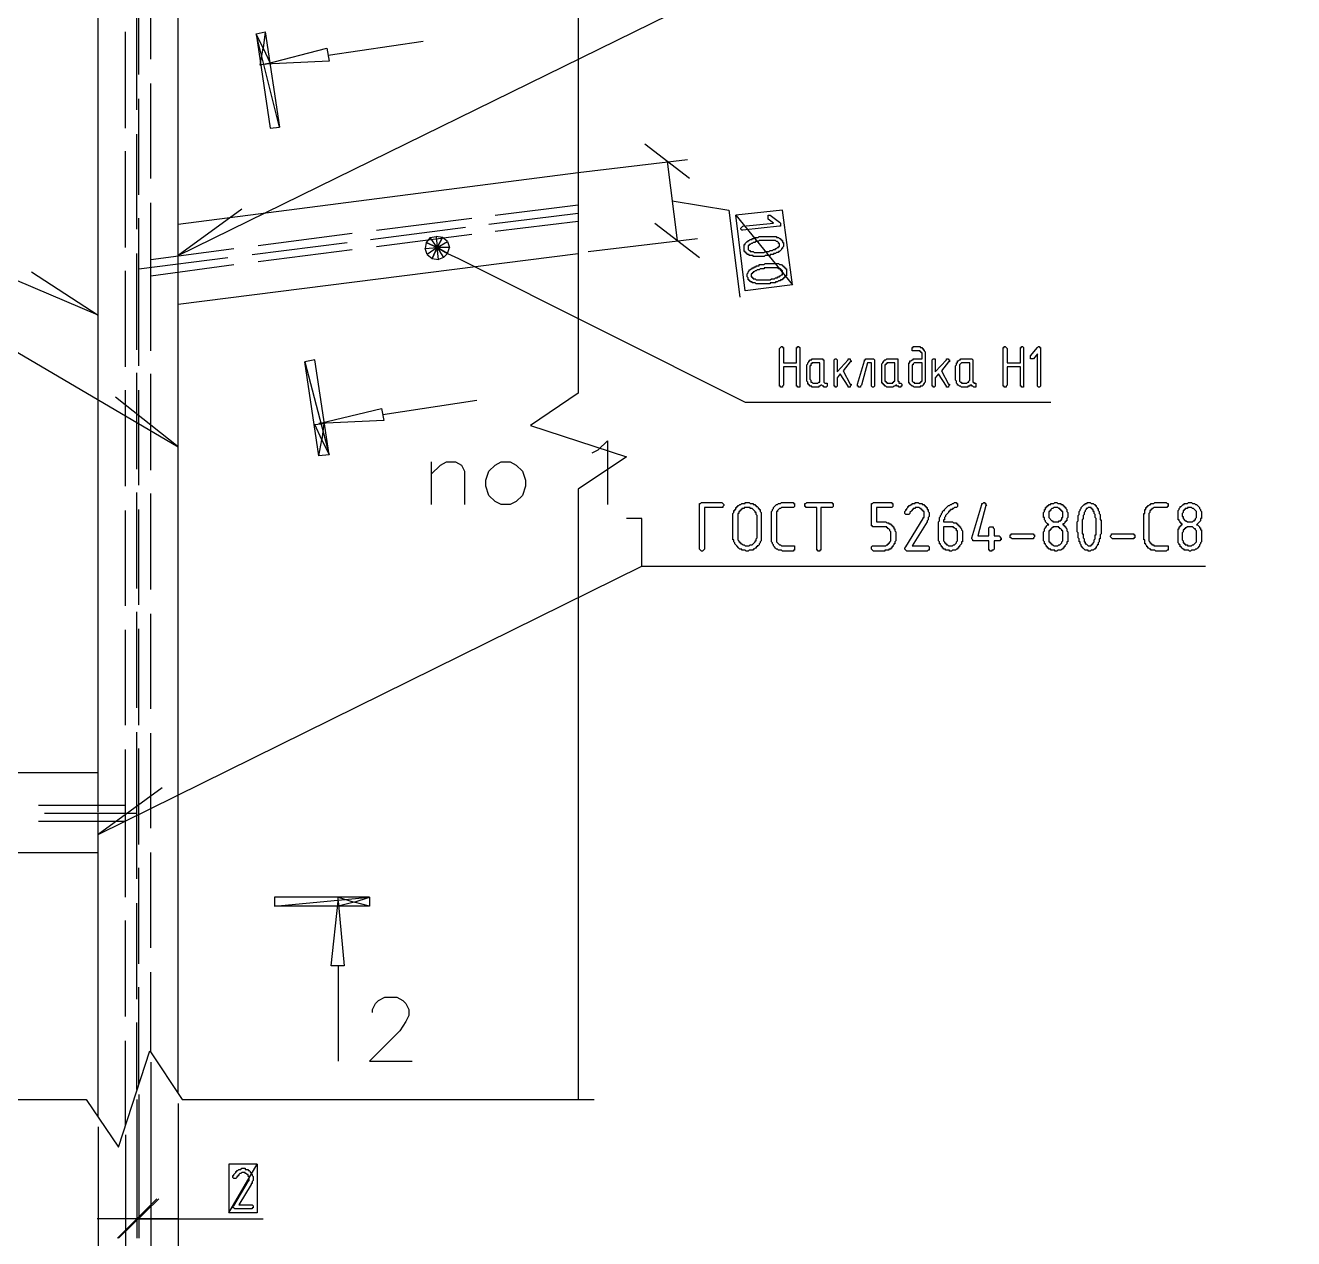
# Model space of a CAD drawing. Header units: millimetres. Extents: x 1 to 1188, y 1 to 840.
# Drawn here: x 328 to 407.6, y 74.5 to 150.6 of the extents above; entities that cross this region are included whole.
import ezdxf

# ---------------------------------------------------------------- set-up
doc = ezdxf.new("R2010")
doc.units = ezdxf.units.MM
doc.layers.add('GEOMETRY', color=7, linetype='Continuous')

msp = doc.modelspace()

# ---------------------------------------------------------------- linework, layer by layer
at = {"layer": 'GEOMETRY'}
for points in [[(362.656, 165.742), (362.656, 127.515), (359.671, 125.483), (365.704, 123.515), (362.656, 121.482), (362.656, 83.192)], [(337.573, 83.573), (337.573, 165.17)], [(332.556, 101.227), (332.556, 163.646)], [(335.858, 148.47), (335.858, 154.503)], [(335.096, 147.518), (335.096, 153.486)], [(341.573, 139.072), (337.573, 136.152), (371.672, 152.915), (407.551, 152.915)], [(334.969, 145.295), (334.969, 151.264)], [(334.271, 144.152), (334.271, 150.184)], [(346.971, 148.723), (352.94, 149.614)], [(335.858, 140.977), (335.858, 146.946)], [(328.366, 135.135), (332.556, 132.405), (299.918, 146.31), (257.881, 146.31)], [(323.857, 108.147), (325.444, 103.703), (299.918, 146.31), (337.573, 124.15), (333.635, 127.26)], [(335.096, 139.96), (335.096, 145.994)], [(334.969, 137.802), (334.969, 143.771)], [(334.271, 136.659), (334.271, 142.692)], [(369.641, 140.977), (366.846, 143.135)], [(362.656, 141.358), (369.514, 142.183)], [(368.244, 142.056), (368.879, 137.104)], [(337.573, 138.119), (362.656, 141.358)], [(335.858, 130.182), (335.858, 139.453)], [(357.448, 138.691), (362.656, 139.327)], [(368.56, 139.58), (372.117, 139.008), (372.816, 133.547)], [(335.096, 129.23), (335.096, 138.501)], [(350.019, 137.739), (355.989, 138.501)], [(357.068, 138.119), (362.656, 138.818)], [(349.639, 137.167), (355.607, 137.929)], [(357.448, 137.676), (362.656, 138.31)], [(367.481, 138.183), (370.276, 136.023)], [(342.208, 136.215), (348.178, 136.977)], [(342.59, 136.785), (348.495, 137.548)], [(350.019, 136.722), (355.989, 137.484)], [(363.291, 136.405), (370.148, 137.231)], [(334.969, 130.245), (334.969, 136.278)], [(335.858, 135.897), (341.066, 136.595)], [(337.573, 133.103), (362.656, 136.278)], [(342.59, 135.77), (348.495, 136.532)], [(354.464, 136.278), (355.163, 135.96), (373.133, 126.944), (392.31, 126.944)], [(335.096, 135.326), (340.684, 136.023)], [(335.858, 134.881), (341.066, 135.58)], [(334.271, 129.166), (334.271, 135.198)], [(334.969, 122.753), (334.969, 128.785)], [(335.858, 122.689), (335.858, 128.721)], [(334.271, 121.673), (334.271, 127.706)], [(335.096, 121.736), (335.096, 127.706)], [(350.401, 126.181), (356.306, 127.07)], [(363.544, 123.769), (363.926, 123.959), (364.497, 124.531), (364.497, 120.53)], [(353.448, 123.197), (353.448, 120.53)], [(353.448, 122.435), (354.019, 123.006), (354.401, 123.197), (354.972, 123.197), (355.353, 123.006), (355.544, 122.626), (355.544, 120.53)], [(334.969, 115.259), (334.969, 121.292)], [(335.858, 115.196), (335.858, 121.229)], [(334.271, 114.18), (334.271, 120.148)], [(335.096, 114.244), (335.096, 120.213)], [(366.656, 116.656), (366.656, 119.641), (365.704, 119.641)], [(336.557, 102.751), (332.556, 99.829), (366.656, 116.656), (402.026, 116.656)], [(334.969, 107.767), (334.969, 113.798)], [(335.858, 107.703), (335.858, 113.672)], [(334.271, 106.688), (334.271, 112.656)], [(335.096, 106.688), (335.096, 112.719)], [(334.969, 97.035), (334.969, 106.243)], [(335.858, 100.21), (335.858, 106.179)], [(334.271, 95.892), (334.271, 105.164)], [(335.096, 99.194), (335.096, 105.227)], [(306.903, 103.703), (332.556, 103.703)], [(328.81, 101.67), (334.271, 101.67)], [(329.191, 101.163), (334.969, 101.163)], [(332.556, 82.113), (332.556, 101.098)], [(328.81, 100.655), (334.271, 100.655)], [(306.903, 98.685), (332.556, 98.685)], [(335.858, 92.717), (335.858, 98.685)], [(335.096, 91.702), (335.096, 97.733)], [(334.969, 89.479), (334.969, 95.51)], [(334.271, 88.398), (334.271, 94.431)], [(347.606, 91.573), (347.606, 85.605)], [(335.858, 86.177), (335.858, 91.193)], [(335.096, 84.144), (335.096, 90.241)], [(349.765, 88.653), (349.765, 88.844), (349.956, 89.225), (350.146, 89.415), (350.527, 89.606), (351.289, 89.606), (351.67, 89.415), (351.86, 89.225), (352.052, 88.844), (352.052, 88.463), (351.86, 88.081), (351.48, 87.51), (349.575, 85.605), (352.242, 85.605)], [(334.969, 83.827), (334.969, 88.018)], [(334.271, 81.605), (334.271, 86.876)], [(305.886, 83.192), (331.794, 83.192), (333.827, 80.207), (335.795, 86.24), (337.827, 83.192), (363.671, 83.192)], [(335.858, 85.542), (335.858, 69.794)], [(334.969, 83.192), (334.969, 74.493)], [(335.096, 83.509), (335.096, 74.493)], [(337.573, 82.939), (337.573, 65.73)], [(332.556, 81.478), (332.556, 65.73)], [(334.271, 80.969), (334.271, 69.794)], [(333.764, 74.493), (336.24, 76.969)], [(336.367, 76.969), (333.827, 74.493)], [(334.969, 75.698), (332.493, 75.698)], [(337.573, 75.698), (335.096, 75.698), (342.907, 75.698)]]:
    msp.add_lwpolyline(points, dxfattribs=at)
for points in [[(343.923, 144.216), (342.463, 150.057), (343.034, 150.184)], [(342.907, 149.169), (343.352, 148.216), (342.717, 148.089), (342.907, 149.169), (342.463, 150.057), (343.034, 150.184)], [(343.352, 144.152), (343.923, 144.216), (342.463, 150.057)], [(343.034, 148.153), (346.907, 149.169), (347.034, 148.343)], [(375.482, 139.008), (372.561, 138.691), (376.118, 134.309)], [(372.561, 138.691), (376.118, 134.309), (373.133, 133.929)], [(374.91, 138.183), (374.594, 138.438), (374.594, 138.691), (374.72, 138.691), (374.784, 138.628), (375.292, 138.246), (375.356, 138.183), (375.356, 137.993), (375.292, 137.993), (373.006, 137.739), (372.943, 137.739), (372.879, 137.802), (372.879, 137.866), (373.006, 137.993)], [(353.131, 136.977), (353.067, 136.595), (353.829, 136.659)], [(353.829, 136.659), (353.384, 137.294), (353.131, 136.977)], [(353.766, 137.357), (353.829, 136.659), (353.384, 137.294)], [(354.146, 137.294), (353.766, 137.357), (353.829, 136.659)], [(353.829, 136.659), (354.464, 137.04), (354.146, 137.294)], [(354.591, 136.659), (353.829, 136.659), (354.464, 137.04)], [(374.403, 136.152), (374.34, 136.088), (373.641, 136.088), (373.641, 136.152), (373.388, 136.152), (373.388, 136.215), (373.26, 136.215), (373.26, 136.278), (373.196, 136.278), (373.196, 136.342), (373.133, 136.342), (373.133, 136.405), (373.069, 136.405), (373.069, 136.85), (373.133, 136.85), (373.133, 136.914), (373.26, 137.04), (373.323, 137.04), (373.323, 137.104), (373.388, 137.104), (373.451, 137.167), (373.578, 137.167), (373.578, 137.231), (373.705, 137.231), (373.768, 137.294), (373.958, 137.294), (374.022, 137.357), (375.102, 137.357), (375.102, 137.294), (375.229, 137.294), (375.292, 137.231), (375.356, 137.231), (375.356, 137.167), (375.419, 137.167), (375.419, 137.104), (375.482, 137.104), (375.482, 136.977), (375.546, 136.977), (375.546, 136.722), (375.482, 136.659), (375.482, 136.595), (375.419, 136.595), (375.419, 136.532), (375.292, 136.405), (375.229, 136.405), (375.229, 136.342), (375.102, 136.342), (375.039, 136.278), (374.91, 136.278), (374.91, 136.215), (374.72, 136.215), (374.72, 136.152)], [(374.34, 136.342), (374.403, 136.405), (374.657, 136.405), (374.72, 136.469), (374.847, 136.469), (374.91, 136.532), (375.039, 136.532), (375.039, 136.595), (375.102, 136.595), (375.165, 136.659), (375.229, 136.659), (375.229, 136.722), (375.292, 136.722), (375.292, 136.914), (375.229, 136.914), (375.229, 136.977), (375.165, 137.04), (375.102, 137.04), (375.039, 137.104), (374.022, 137.104), (373.958, 137.04), (373.768, 137.04), (373.768, 136.977), (373.641, 136.977), (373.578, 136.914), (373.514, 136.914), (373.451, 136.85), (373.388, 136.85), (373.388, 136.785), (373.323, 136.785), (373.323, 136.532), (373.388, 136.469), (373.451, 136.469), (373.451, 136.405), (373.641, 136.405), (373.705, 136.342)], [(353.067, 136.595), (353.829, 136.659), (353.194, 136.215)], [(353.829, 136.659), (353.194, 136.215), (353.511, 135.96)], [(353.511, 135.96), (353.893, 135.897), (353.829, 136.659)], [(353.893, 135.897), (353.829, 136.659), (354.21, 136.023)], [(353.829, 136.659), (354.21, 136.023), (354.464, 136.278)], [(354.464, 136.278), (354.591, 136.659), (353.829, 136.659)], [(374.594, 134.373), (373.831, 134.373), (373.768, 134.436), (373.578, 134.436), (373.578, 134.501), (373.451, 134.501), (373.451, 134.564), (373.388, 134.564), (373.388, 134.627), (373.323, 134.627), (373.323, 134.754), (373.26, 134.818), (373.26, 135.008), (373.323, 135.071), (373.323, 135.135), (373.388, 135.198), (373.388, 135.263), (373.451, 135.263), (373.514, 135.326), (373.578, 135.326), (373.578, 135.389), (373.705, 135.389), (373.705, 135.453), (373.831, 135.453), (373.831, 135.516), (374.022, 135.516), (374.022, 135.58), (374.34, 135.58), (374.403, 135.643), (375.229, 135.643), (375.292, 135.58), (375.419, 135.58), (375.482, 135.516), (375.546, 135.516), (375.546, 135.453), (375.609, 135.453), (375.609, 135.389), (375.673, 135.389), (375.673, 135.326), (375.736, 135.326), (375.736, 134.881), (375.673, 134.881), (375.673, 134.818), (375.609, 134.818), (375.609, 134.754), (375.546, 134.754), (375.546, 134.691), (375.482, 134.691), (375.482, 134.627), (375.356, 134.627), (375.356, 134.564), (375.229, 134.564), (375.165, 134.501), (375.039, 134.501), (375.039, 134.436), (374.72, 134.436), (374.72, 134.373)], [(374.53, 134.627), (374.72, 134.627), (374.784, 134.691), (374.975, 134.691), (375.039, 134.754), (375.165, 134.754), (375.165, 134.818), (375.292, 134.818), (375.292, 134.881), (375.356, 134.881), (375.419, 134.944), (375.482, 134.944), (375.482, 135.198), (375.419, 135.263), (375.356, 135.326), (375.229, 135.326), (375.165, 135.389), (374.34, 135.389), (374.34, 135.326), (374.085, 135.326), (374.022, 135.263), (373.895, 135.263), (373.831, 135.198), (373.768, 135.198), (373.705, 135.135), (373.641, 135.135), (373.641, 135.071), (373.578, 135.071), (373.578, 135.008), (373.514, 135.008), (373.514, 134.818), (373.578, 134.818), (373.578, 134.754), (373.641, 134.754), (373.641, 134.691), (373.768, 134.691), (373.831, 134.627)], [(375.292, 128.023), (375.292, 130.309), (375.419, 130.435), (375.482, 130.435), (375.482, 130.372), (375.546, 130.372), (375.546, 129.42), (376.371, 129.42), (376.371, 130.372), (376.435, 130.372), (376.435, 130.435), (376.498, 130.435), (376.563, 130.372), (376.563, 127.896), (376.435, 127.896), (376.435, 127.959), (376.371, 127.959), (376.371, 129.166), (375.546, 129.166), (375.546, 128.023), (375.482, 127.959), (375.482, 127.896), (375.356, 127.896), (375.356, 127.959), (375.292, 127.959)], [(384.435, 129.928), (384.435, 128.214), (384.372, 128.151), (384.372, 128.086), (384.309, 128.086), (384.309, 128.023), (384.245, 127.959), (384.119, 127.959), (384.119, 127.896), (383.738, 127.896), (383.673, 127.959), (383.61, 127.959), (383.483, 128.086), (383.483, 128.151), (383.42, 128.151), (383.42, 129.42), (383.483, 129.42), (383.483, 129.547), (383.547, 129.547), (383.61, 129.61), (383.673, 129.61), (383.673, 129.673), (384.245, 129.673), (384.245, 130.055), (384.182, 130.055), (384.182, 130.119), (384.119, 130.119), (384.119, 130.182), (383.61, 130.182), (383.61, 130.372), (383.673, 130.372), (383.673, 130.435), (384.119, 130.435), (384.119, 130.372), (384.245, 130.372), (384.245, 130.309), (384.309, 130.309), (384.309, 130.245), (384.372, 130.245), (384.372, 130.182), (384.435, 130.119)], [(389.326, 128.023), (389.326, 130.372), (389.389, 130.372), (389.389, 130.435), (389.453, 130.435), (389.58, 130.309), (389.58, 129.42), (390.405, 129.42), (390.405, 130.372), (390.469, 130.372), (390.469, 130.435), (390.532, 130.435), (390.595, 130.372), (390.595, 127.896), (390.469, 127.896), (390.469, 127.959), (390.405, 127.959), (390.405, 129.166), (389.58, 129.166), (389.58, 128.023), (389.516, 127.959), (389.516, 127.896), (389.389, 127.896), (389.389, 127.959), (389.326, 127.959)], [(391.484, 129.992), (391.231, 129.673), (391.04, 129.673), (391.04, 129.865), (391.484, 130.372), (391.548, 130.435), (391.611, 130.435), (391.611, 130.372), (391.676, 130.372), (391.676, 127.959), (391.611, 127.896), (391.548, 127.896), (391.484, 127.959)], [(346.145, 129.61), (345.51, 129.483), (347.034, 123.642)], [(345.51, 129.483), (347.034, 123.642), (346.4, 123.578)], [(378.277, 128.023), (378.277, 127.959), (378.214, 127.896), (378.085, 127.896), (378.085, 127.959), (378.022, 127.959), (377.959, 128.023), (377.895, 128.023), (377.832, 127.959), (377.769, 127.959), (377.769, 127.896), (377.323, 127.896), (377.323, 127.959), (377.197, 127.959), (377.197, 128.023), (377.133, 128.023), (377.133, 128.086), (377.07, 128.086), (377.07, 128.214), (377.006, 128.277), (377.006, 129.293), (377.07, 129.356), (377.07, 129.42), (377.133, 129.483), (377.133, 129.547), (377.197, 129.547), (377.197, 129.61), (377.323, 129.61), (377.323, 129.673), (378.022, 129.673), (378.022, 129.61), (378.085, 129.61), (378.085, 128.214), (378.15, 128.151), (378.277, 128.151)], [(377.832, 129.42), (377.323, 129.42), (377.323, 129.356), (377.26, 129.356), (377.26, 129.23), (377.197, 129.23), (377.197, 128.404), (377.26, 128.341), (377.26, 128.214), (377.323, 128.214), (377.388, 128.151), (377.705, 128.151), (377.769, 128.214), (377.832, 128.214)], [(378.911, 128.848), (379.61, 129.61), (379.61, 129.673), (379.738, 129.673), (379.738, 129.61), (379.801, 129.547), (379.801, 129.483), (379.738, 129.483), (379.293, 128.913), (379.738, 128.086), (379.801, 128.086), (379.801, 128.023), (379.738, 127.959), (379.738, 127.896), (379.61, 127.896), (379.61, 127.959), (379.102, 128.721), (378.911, 128.468), (378.911, 127.959), (378.848, 127.896), (378.784, 127.896), (378.784, 127.959), (378.721, 127.959), (378.721, 129.61), (378.784, 129.673), (378.848, 129.673), (378.911, 129.61)], [(380.753, 129.673), (381.197, 129.673), (381.26, 129.61), (381.26, 127.959), (381.197, 127.896), (381.134, 127.896), (381.07, 127.959), (381.07, 129.42), (380.817, 129.42), (380.435, 128.023), (380.372, 127.959), (380.372, 127.896), (380.245, 127.896), (380.245, 127.959), (380.181, 127.959), (380.181, 128.086), (380.627, 129.547), (380.627, 129.61), (380.69, 129.61), (380.69, 129.673)], [(382.976, 128.023), (382.976, 127.959), (382.913, 127.959), (382.913, 127.896), (382.785, 127.896), (382.785, 127.959), (382.658, 127.959), (382.658, 128.023), (382.594, 128.023), (382.531, 127.959), (382.468, 127.959), (382.404, 127.896), (382.023, 127.896), (381.959, 127.959), (381.896, 127.959), (381.896, 128.023), (381.832, 128.023), (381.832, 128.086), (381.769, 128.086), (381.769, 128.151), (381.706, 128.151), (381.706, 129.356), (381.769, 129.42), (381.769, 129.483), (381.832, 129.483), (381.832, 129.547), (381.896, 129.61), (381.959, 129.61), (382.023, 129.673), (382.721, 129.673), (382.721, 128.277), (382.785, 128.277), (382.785, 128.151), (382.913, 128.151), (382.976, 128.086)], [(382.531, 129.42), (382.023, 129.42), (382.023, 129.356), (381.959, 129.356), (381.959, 129.293), (381.896, 129.293), (381.896, 128.277), (381.959, 128.277), (381.959, 128.214), (382.023, 128.214), (382.023, 128.151), (382.404, 128.151), (382.404, 128.214), (382.468, 128.214), (382.468, 128.277), (382.531, 128.277)], [(384.245, 128.404), (384.245, 129.42), (383.738, 129.42), (383.673, 129.356), (383.673, 129.293), (383.61, 129.293), (383.61, 128.277), (383.673, 128.214), (383.738, 128.214), (383.738, 128.151), (384.119, 128.151), (384.119, 128.214), (384.182, 128.214), (384.182, 128.277), (384.245, 128.277)], [(385.071, 128.848), (385.769, 129.61), (385.769, 129.673), (385.896, 129.673), (385.896, 129.61), (385.96, 129.61), (385.96, 129.483), (385.896, 129.483), (385.452, 128.913), (385.896, 128.086), (385.96, 128.086), (385.96, 128.023), (385.896, 127.959), (385.896, 127.896), (385.769, 127.896), (385.769, 127.959), (385.261, 128.721), (385.071, 128.468), (385.071, 127.959), (385.007, 127.896), (384.944, 127.896), (384.944, 127.959), (384.881, 127.959), (384.881, 129.61), (384.944, 129.673), (385.071, 129.673)], [(387.61, 128.023), (387.61, 127.896), (387.484, 127.896), (387.42, 127.959), (387.357, 127.959), (387.357, 128.023), (387.23, 128.023), (387.23, 127.959), (387.103, 127.959), (387.103, 127.896), (386.722, 127.896), (386.658, 127.959), (386.595, 127.959), (386.531, 128.023), (386.468, 128.023), (386.468, 128.086), (386.405, 128.151), (386.405, 128.277), (386.341, 128.341), (386.341, 129.23), (386.405, 129.293), (386.405, 129.42), (386.468, 129.42), (386.468, 129.547), (386.531, 129.547), (386.595, 129.61), (386.658, 129.61), (386.658, 129.673), (387.357, 129.673), (387.42, 129.61), (387.42, 128.214), (387.484, 128.214), (387.484, 128.151), (387.61, 128.151)], [(387.23, 129.42), (386.722, 129.42), (386.595, 129.293), (386.595, 128.277), (386.658, 128.214), (386.722, 128.214), (386.722, 128.151), (387.04, 128.151), (387.103, 128.214), (387.167, 128.214), (387.167, 128.277), (387.23, 128.341)], [(346.4, 125.61), (350.336, 126.563), (350.464, 125.801)], [(346.59, 124.594), (346.145, 125.546), (346.717, 125.61), (346.59, 124.594), (347.034, 123.642), (346.4, 123.578)], [(357.83, 123.197), (358.402, 123.197), (358.782, 123.006), (359.164, 122.626), (359.354, 122.054), (359.354, 121.673), (359.164, 121.102), (358.782, 120.72), (358.402, 120.53), (357.83, 120.53), (357.448, 120.72), (357.068, 121.102), (356.877, 121.673), (356.877, 122.054), (357.068, 122.626), (357.448, 123.006)], [(370.593, 120.34), (370.593, 117.735), (370.466, 117.609), (370.403, 117.609), (370.276, 117.735), (370.276, 120.594), (370.339, 120.594), (370.403, 120.657), (371.672, 120.657), (371.735, 120.594), (371.8, 120.53), (371.8, 120.467), (371.735, 120.403), (371.735, 120.34)], [(374.148, 118.561), (374.148, 118.244), (374.085, 118.181), (374.085, 118.117), (374.022, 118.054), (374.022, 117.99), (373.958, 117.927), (373.895, 117.927), (373.895, 117.864), (373.831, 117.864), (373.831, 117.8), (373.768, 117.8), (373.705, 117.735), (373.641, 117.735), (373.641, 117.672), (373.388, 117.672), (373.323, 117.609), (373.196, 117.609), (373.133, 117.672), (372.943, 117.672), (372.943, 117.735), (372.816, 117.735), (372.752, 117.8), (372.626, 117.927), (372.561, 117.99), (372.498, 118.054), (372.498, 118.117), (372.434, 118.181), (372.434, 118.307), (372.371, 118.307), (372.371, 119.958), (372.434, 120.022), (372.434, 120.148), (372.498, 120.148), (372.498, 120.213), (372.561, 120.213), (372.561, 120.34), (372.626, 120.34), (372.626, 120.403), (372.689, 120.403), (372.689, 120.467), (372.752, 120.467), (372.816, 120.53), (372.879, 120.53), (372.943, 120.594), (373.133, 120.594), (373.133, 120.657), (373.388, 120.657), (373.451, 120.594), (373.641, 120.594), (373.641, 120.53), (373.768, 120.53), (373.768, 120.467), (373.831, 120.467), (373.831, 120.403), (373.895, 120.403), (373.958, 120.34), (373.958, 120.277), (374.022, 120.277), (374.022, 120.213), (374.085, 120.213), (374.085, 120.085), (374.148, 120.022)], [(373.895, 118.561), (373.895, 119.831), (373.831, 119.895), (373.831, 120.022), (373.768, 120.022), (373.768, 120.085), (373.705, 120.148), (373.641, 120.213), (373.578, 120.277), (373.451, 120.277), (373.451, 120.34), (373.069, 120.34), (373.069, 120.277), (372.943, 120.277), (372.943, 120.213), (372.879, 120.213), (372.879, 120.148), (372.816, 120.148), (372.816, 120.085), (372.752, 120.085), (372.752, 119.958), (372.689, 119.958), (372.689, 118.307), (372.752, 118.244), (372.752, 118.181), (372.816, 118.181), (372.816, 118.117), (372.879, 118.117), (372.879, 118.054), (372.943, 118.054), (373.006, 117.99), (373.069, 117.99), (373.133, 117.927), (373.388, 117.927), (373.451, 117.99), (373.578, 117.99), (373.768, 118.181), (373.768, 118.244), (373.831, 118.244), (373.831, 118.371), (373.895, 118.434)], [(376.118, 120.657), (376.181, 120.657), (376.181, 120.594), (376.244, 120.594), (376.244, 120.403), (376.181, 120.34), (375.419, 120.34), (375.356, 120.277), (375.292, 120.277), (375.229, 120.213), (375.165, 120.148), (375.165, 120.085), (375.102, 120.085), (375.102, 118.181), (375.292, 117.99), (375.356, 117.99), (375.419, 117.927), (376.244, 117.927), (376.244, 117.672), (376.181, 117.672), (376.181, 117.609), (375.482, 117.609), (375.419, 117.672), (375.229, 117.672), (375.165, 117.735), (375.102, 117.735), (375.039, 117.8), (374.975, 117.864), (374.91, 117.927), (374.91, 117.99), (374.847, 118.054), (374.847, 118.117), (374.784, 118.181), (374.784, 120.085), (374.847, 120.148), (374.847, 120.213), (374.91, 120.277), (374.91, 120.34), (374.975, 120.403), (375.102, 120.53), (375.165, 120.53), (375.229, 120.594), (375.356, 120.594), (375.419, 120.657)], [(376.88, 120.467), (376.88, 120.594), (376.943, 120.594), (377.006, 120.657), (378.594, 120.657), (378.594, 120.594), (378.657, 120.594), (378.657, 120.403), (378.594, 120.34), (377.895, 120.34), (377.895, 117.672), (377.832, 117.672), (377.832, 117.609), (377.705, 117.609), (377.705, 117.672), (377.642, 117.672), (377.642, 120.34), (376.943, 120.34), (376.943, 120.403), (376.88, 120.403)], [(381.07, 119.26), (381.07, 120.594), (381.134, 120.594), (381.197, 120.657), (382.341, 120.657), (382.341, 120.594), (382.404, 120.594), (382.404, 120.403), (382.341, 120.34), (381.389, 120.34), (381.389, 119.451), (381.959, 119.451), (382.023, 119.388), (382.151, 119.388), (382.151, 119.323), (382.277, 119.323), (382.277, 119.26), (382.341, 119.26), (382.341, 119.196), (382.404, 119.196), (382.404, 119.133), (382.468, 119.133), (382.468, 119.006), (382.531, 119.006), (382.531, 118.879), (382.594, 118.816), (382.594, 118.244), (382.531, 118.181), (382.531, 118.054), (382.468, 118.054), (382.468, 117.99), (382.404, 117.927), (382.404, 117.864), (382.341, 117.864), (382.341, 117.8), (382.277, 117.8), (382.277, 117.735), (382.151, 117.735), (382.151, 117.672), (381.896, 117.672), (381.896, 117.609), (381.197, 117.609), (381.07, 117.735), (381.07, 117.864), (381.134, 117.927), (381.959, 117.927), (382.023, 117.99), (382.086, 117.99), (382.086, 118.054), (382.151, 118.054), (382.151, 118.117), (382.214, 118.117), (382.214, 118.181), (382.277, 118.244), (382.277, 118.816), (382.214, 118.879), (382.214, 118.943), (382.151, 119.006), (382.086, 119.006), (382.086, 119.069), (382.023, 119.069), (382.023, 119.133), (381.134, 119.133), (381.134, 119.196), (381.07, 119.196)], [(383.928, 120.657), (383.992, 120.657), (384.055, 120.594), (384.245, 120.594), (384.245, 120.53), (384.372, 120.53), (384.372, 120.467), (384.435, 120.467), (384.435, 120.403), (384.5, 120.403), (384.5, 120.34), (384.564, 120.34), (384.564, 120.213), (384.627, 120.213), (384.627, 120.085), (384.69, 120.022), (384.69, 119.768), (384.627, 119.705), (384.627, 119.578), (384.564, 119.514), (384.564, 119.451), (383.61, 117.927), (384.627, 117.927), (384.69, 117.864), (384.69, 117.672), (384.627, 117.672), (384.564, 117.609), (383.293, 117.609), (383.166, 117.735), (383.166, 117.8), (383.23, 117.864), (384.309, 119.641), (384.309, 119.705), (384.372, 119.705), (384.372, 120.085), (384.309, 120.085), (384.309, 120.148), (384.245, 120.148), (384.245, 120.213), (384.182, 120.213), (384.182, 120.277), (384.119, 120.277), (384.055, 120.34), (383.802, 120.34), (383.802, 120.277), (383.673, 120.277), (383.673, 120.213), (383.61, 120.213), (383.61, 120.148), (383.483, 120.022), (383.483, 119.958), (383.42, 119.895), (383.23, 119.895), (383.166, 119.958), (383.166, 120.085), (383.23, 120.148), (383.23, 120.213), (383.293, 120.213), (383.293, 120.277), (383.356, 120.34), (383.356, 120.403), (383.42, 120.403), (383.42, 120.467), (383.483, 120.467), (383.547, 120.53), (383.61, 120.53), (383.61, 120.594), (383.802, 120.594), (383.802, 120.657)], [(386.341, 120.657), (386.405, 120.657), (386.405, 120.594), (386.468, 120.594), (386.468, 120.403), (386.405, 120.34), (386.278, 120.34), (386.214, 120.277), (386.151, 120.277), (386.151, 120.213), (386.023, 120.213), (386.023, 120.148), (385.96, 120.148), (385.96, 120.085), (385.896, 120.085), (385.896, 120.022), (385.706, 119.831), (385.706, 119.768), (385.643, 119.705), (385.643, 119.578), (385.579, 119.578), (385.579, 119.451), (386.151, 119.451), (386.214, 119.388), (386.405, 119.388), (386.405, 119.323), (386.468, 119.323), (386.468, 119.26), (386.531, 119.26), (386.531, 119.196), (386.595, 119.196), (386.595, 119.133), (386.658, 119.133), (386.658, 119.069), (386.722, 119.006), (386.722, 118.943), (386.785, 118.879), (386.785, 118.181), (386.722, 118.181), (386.722, 118.054), (386.595, 117.927), (386.595, 117.864), (386.531, 117.864), (386.531, 117.8), (386.468, 117.8), (386.468, 117.735), (386.405, 117.735), (386.341, 117.672), (386.151, 117.672), (386.088, 117.609), (385.96, 117.609), (385.96, 117.672), (385.706, 117.672), (385.706, 117.735), (385.579, 117.735), (385.579, 117.8), (385.516, 117.8), (385.516, 117.864), (385.452, 117.864), (385.452, 117.927), (385.389, 117.99), (385.389, 118.054), (385.326, 118.054), (385.326, 118.181), (385.261, 118.244), (385.261, 119.451), (385.326, 119.514), (385.326, 119.705), (385.389, 119.768), (385.389, 119.831), (385.452, 119.895), (385.452, 119.958), (385.516, 120.022), (385.516, 120.085), (385.579, 120.148), (385.643, 120.148), (385.643, 120.213), (385.896, 120.467), (385.96, 120.467), (386.023, 120.53), (386.088, 120.53), (386.151, 120.594), (386.214, 120.594), (386.278, 120.657)], [(387.357, 118.371), (387.357, 118.434), (387.992, 120.53), (387.992, 120.594), (388.056, 120.594), (388.119, 120.657), (388.182, 120.657), (388.182, 120.594), (388.246, 120.594), (388.246, 120.53), (388.309, 120.467), (388.246, 120.467), (387.739, 118.561), (388.436, 118.561), (388.436, 119.069), (388.501, 119.133), (388.691, 119.133), (388.691, 119.069), (388.754, 119.006), (388.754, 118.561), (389.071, 118.561), (389.135, 118.498), (389.135, 118.434), (389.198, 118.434), (389.198, 118.307), (389.135, 118.307), (389.135, 118.244), (388.754, 118.244), (388.754, 117.735), (388.691, 117.672), (388.627, 117.672), (388.627, 117.609), (388.501, 117.609), (388.501, 117.672), (388.436, 117.672), (388.436, 118.244), (387.42, 118.244), (387.42, 118.307)], [(392.628, 117.609), (392.564, 117.609), (392.564, 117.672), (392.31, 117.672), (392.31, 117.735), (392.183, 117.735), (392.183, 117.8), (392.119, 117.8), (392.119, 117.864), (392.056, 117.864), (392.056, 117.927), (391.993, 117.99), (391.993, 118.054), (391.929, 118.054), (391.929, 118.181), (391.866, 118.244), (391.866, 118.816), (391.929, 118.879), (391.929, 119.006), (391.993, 119.069), (391.993, 119.133), (392.056, 119.133), (392.056, 119.196), (392.119, 119.26), (392.183, 119.26), (392.119, 119.323), (392.056, 119.388), (391.993, 119.451), (391.993, 119.514), (391.929, 119.578), (391.929, 119.705), (391.866, 119.705), (391.866, 120.022), (391.929, 120.085), (391.929, 120.213), (391.993, 120.213), (391.993, 120.34), (392.056, 120.34), (392.056, 120.403), (392.119, 120.403), (392.119, 120.467), (392.183, 120.467), (392.183, 120.53), (392.31, 120.53), (392.31, 120.594), (392.501, 120.594), (392.564, 120.657), (392.691, 120.657), (392.755, 120.594), (392.945, 120.594), (392.945, 120.53), (393.072, 120.53), (393.072, 120.467), (393.135, 120.467), (393.135, 120.403), (393.198, 120.403), (393.198, 120.34), (393.263, 120.34), (393.263, 120.277), (393.327, 120.213), (393.327, 120.085), (393.39, 120.022), (393.39, 119.705), (393.327, 119.641), (393.327, 119.514), (393.263, 119.514), (393.263, 119.451), (393.198, 119.451), (393.198, 119.388), (393.135, 119.323), (393.072, 119.323), (393.072, 119.26), (393.135, 119.26), (393.135, 119.196), (393.198, 119.196), (393.198, 119.133), (393.263, 119.133), (393.263, 119.069), (393.327, 119.006), (393.327, 118.879), (393.39, 118.816), (393.39, 118.181), (393.327, 118.181), (393.327, 118.054), (393.263, 117.99), (393.198, 117.927), (393.198, 117.864), (393.135, 117.864), (393.135, 117.8), (393.072, 117.8), (393.072, 117.735), (393.008, 117.735), (392.945, 117.672), (392.755, 117.672), (392.691, 117.609)], [(392.628, 119.451), (392.818, 119.451), (392.818, 119.514), (392.945, 119.514), (392.945, 119.578), (393.008, 119.578), (393.008, 119.705), (393.072, 119.705), (393.072, 120.085), (393.008, 120.085), (393.008, 120.148), (392.945, 120.148), (392.945, 120.213), (392.881, 120.213), (392.881, 120.277), (392.818, 120.277), (392.755, 120.34), (392.501, 120.34), (392.438, 120.277), (392.373, 120.277), (392.31, 120.213), (392.31, 120.148), (392.246, 120.148), (392.246, 120.085), (392.183, 120.085), (392.183, 119.705), (392.373, 119.514), (392.438, 119.514), (392.438, 119.451)], [(395.485, 119.133), (395.485, 118.689), (395.421, 118.626), (395.421, 118.371), (395.358, 118.371), (395.358, 118.181), (395.294, 118.117), (395.294, 117.99), (395.231, 117.99), (395.231, 117.927), (395.168, 117.864), (395.168, 117.8), (395.104, 117.8), (395.104, 117.735), (395.041, 117.735), (394.977, 117.672), (394.851, 117.672), (394.786, 117.609), (394.659, 117.609), (394.659, 117.672), (394.469, 117.672), (394.406, 117.735), (394.342, 117.8), (394.215, 117.927), (394.215, 117.99), (394.152, 118.054), (394.152, 118.181), (394.089, 118.181), (394.089, 118.371), (394.025, 118.434), (394.025, 118.752), (393.96, 118.816), (393.96, 119.451), (394.025, 119.514), (394.025, 119.831), (394.089, 119.895), (394.089, 120.085), (394.152, 120.148), (394.152, 120.213), (394.215, 120.277), (394.215, 120.34), (394.406, 120.53), (394.469, 120.53), (394.469, 120.594), (394.596, 120.594), (394.596, 120.657), (394.786, 120.657), (394.851, 120.594), (394.977, 120.594), (395.041, 120.53), (395.104, 120.53), (395.104, 120.467), (395.168, 120.467), (395.168, 120.403), (395.231, 120.34), (395.231, 120.277), (395.294, 120.277), (395.294, 120.148), (395.358, 120.085), (395.358, 119.958), (395.421, 119.895), (395.421, 119.578), (395.485, 119.578)], [(395.168, 119.133), (395.168, 119.641), (395.104, 119.705), (395.104, 119.895), (395.041, 119.958), (395.041, 120.085), (394.977, 120.085), (394.977, 120.213), (394.914, 120.213), (394.914, 120.277), (394.851, 120.277), (394.851, 120.34), (394.659, 120.34), (394.596, 120.277), (394.532, 120.277), (394.532, 120.213), (394.469, 120.148), (394.469, 120.085), (394.406, 120.022), (394.406, 119.895), (394.342, 119.831), (394.342, 119.641), (394.279, 119.578), (394.279, 118.689), (394.342, 118.689), (394.342, 118.434), (394.406, 118.371), (394.406, 118.181), (394.469, 118.181), (394.469, 118.054), (394.532, 118.054), (394.659, 117.927), (394.851, 117.927), (394.851, 117.99), (394.914, 117.99), (394.914, 118.054), (394.977, 118.054), (394.977, 118.117), (395.041, 118.181), (395.041, 118.307), (395.104, 118.371), (395.104, 118.626), (395.168, 118.626)], [(399.548, 120.657), (399.613, 120.594), (399.677, 120.594), (399.677, 120.403), (399.613, 120.403), (399.613, 120.34), (398.788, 120.34), (398.723, 120.277), (398.66, 120.277), (398.66, 120.213), (398.596, 120.213), (398.596, 120.148), (398.533, 120.148), (398.533, 120.022), (398.469, 119.958), (398.469, 118.244), (398.533, 118.181), (398.533, 118.117), (398.596, 118.117), (398.596, 118.054), (398.66, 118.054), (398.66, 117.99), (398.788, 117.99), (398.788, 117.927), (399.677, 117.927), (399.677, 117.672), (399.613, 117.672), (399.548, 117.609), (398.914, 117.609), (398.851, 117.672), (398.596, 117.672), (398.596, 117.735), (398.533, 117.735), (398.469, 117.8), (398.406, 117.8), (398.406, 117.864), (398.343, 117.864), (398.343, 117.927), (398.279, 117.99), (398.279, 118.054), (398.216, 118.054), (398.216, 118.307), (398.152, 118.307), (398.152, 119.958), (398.216, 119.958), (398.216, 120.213), (398.279, 120.213), (398.279, 120.34), (398.343, 120.34), (398.343, 120.403), (398.406, 120.403), (398.406, 120.467), (398.469, 120.467), (398.533, 120.53), (398.596, 120.53), (398.596, 120.594), (398.788, 120.594), (398.851, 120.657)], [(401.009, 117.609), (400.946, 117.672), (400.692, 117.672), (400.692, 117.735), (400.629, 117.735), (400.565, 117.8), (400.502, 117.864), (400.439, 117.864), (400.439, 117.99), (400.375, 117.99), (400.375, 118.054), (400.31, 118.117), (400.31, 119.006), (400.375, 119.006), (400.375, 119.133), (400.439, 119.133), (400.439, 119.196), (400.502, 119.196), (400.502, 119.26), (400.565, 119.26), (400.565, 119.323), (400.502, 119.323), (400.502, 119.388), (400.439, 119.388), (400.439, 119.451), (400.375, 119.514), (400.375, 119.578), (400.31, 119.578), (400.31, 120.148), (400.375, 120.213), (400.375, 120.277), (400.439, 120.34), (400.439, 120.403), (400.502, 120.403), (400.629, 120.53), (400.692, 120.53), (400.692, 120.594), (400.882, 120.594), (400.946, 120.657), (401.136, 120.657), (401.201, 120.594), (401.327, 120.594), (401.391, 120.53), (401.454, 120.53), (401.644, 120.34), (401.644, 120.277), (401.708, 120.213), (401.708, 120.148), (401.771, 120.085), (401.771, 119.641), (401.708, 119.641), (401.708, 119.514), (401.581, 119.388), (401.518, 119.323), (401.454, 119.26), (401.518, 119.26), (401.644, 119.133), (401.644, 119.069), (401.708, 119.069), (401.708, 118.943), (401.771, 118.943), (401.771, 118.181), (401.708, 118.117), (401.708, 118.054), (401.644, 117.99), (401.644, 117.927), (401.518, 117.8), (401.454, 117.735), (401.391, 117.735), (401.327, 117.672), (401.136, 117.672), (401.073, 117.609)], [(401.009, 119.451), (401.201, 119.451), (401.264, 119.514), (401.327, 119.514), (401.327, 119.578), (401.391, 119.578), (401.391, 119.641), (401.454, 119.705), (401.454, 120.085), (401.391, 120.148), (401.327, 120.213), (401.264, 120.277), (401.201, 120.277), (401.136, 120.34), (400.882, 120.34), (400.882, 120.277), (400.756, 120.277), (400.756, 120.213), (400.692, 120.213), (400.692, 120.148), (400.629, 120.148), (400.629, 120.022), (400.565, 119.958), (400.565, 119.768), (400.629, 119.768), (400.629, 119.641), (400.756, 119.514), (400.819, 119.514), (400.882, 119.451)], [(385.579, 119.133), (385.579, 118.244), (385.643, 118.181), (385.643, 118.117), (385.706, 118.117), (385.706, 118.054), (385.769, 118.054), (385.769, 117.99), (385.833, 117.99), (385.896, 117.927), (386.151, 117.927), (386.214, 117.99), (386.278, 117.99), (386.405, 118.117), (386.405, 118.181), (386.468, 118.244), (386.468, 118.879), (386.405, 118.879), (386.405, 119.006), (386.341, 119.006), (386.278, 119.069), (386.214, 119.069), (386.214, 119.133)], [(391.104, 118.371), (389.897, 118.371), (389.833, 118.434), (389.77, 118.434), (389.77, 118.626), (389.833, 118.626), (389.833, 118.689), (391.231, 118.689), (391.231, 118.626), (391.294, 118.626), (391.294, 118.498), (391.231, 118.434), (391.231, 118.371)], [(392.628, 117.927), (392.755, 117.927), (392.818, 117.99), (392.881, 117.99), (393.008, 118.117), (393.008, 118.181), (393.072, 118.244), (393.072, 118.879), (393.008, 118.879), (393.008, 118.943), (392.945, 119.006), (392.881, 119.006), (392.881, 119.069), (392.818, 119.069), (392.818, 119.133), (392.438, 119.133), (392.438, 119.069), (392.373, 119.069), (392.31, 119.006), (392.31, 118.943), (392.246, 118.943), (392.246, 118.879), (392.183, 118.879), (392.183, 118.181), (392.246, 118.181), (392.246, 118.117), (392.31, 118.117), (392.31, 118.054), (392.373, 118.054), (392.373, 117.99), (392.438, 117.99), (392.501, 117.927)], [(397.454, 118.371), (396.183, 118.371), (396.056, 118.498), (396.056, 118.561), (396.12, 118.626), (396.12, 118.689), (397.517, 118.689), (397.517, 118.626), (397.581, 118.626), (397.581, 118.434), (397.517, 118.434), (397.517, 118.371)], [(401.009, 117.927), (401.136, 117.927), (401.201, 117.99), (401.264, 117.99), (401.454, 118.181), (401.454, 118.879), (401.391, 118.943), (401.391, 119.006), (401.327, 119.006), (401.201, 119.133), (400.882, 119.133), (400.819, 119.069), (400.756, 119.069), (400.756, 119.006), (400.692, 119.006), (400.692, 118.943), (400.629, 118.943), (400.629, 118.816), (400.565, 118.752), (400.565, 118.307), (400.629, 118.244), (400.629, 118.117), (400.692, 118.117), (400.692, 118.054), (400.756, 118.054), (400.756, 117.99), (400.882, 117.99), (400.882, 117.927)], [(343.606, 95.892), (343.606, 95.32), (349.575, 95.892)], [(343.606, 95.32), (349.575, 95.892), (349.575, 95.32)], [(347.606, 95.639), (347.988, 91.573), (347.161, 91.573)], [(348.622, 95.575), (347.606, 95.32), (347.606, 95.892), (348.622, 95.575), (349.575, 95.892), (349.575, 95.32)], [(340.748, 79.128), (340.748, 76.08), (342.527, 79.128)], [(340.748, 76.08), (342.527, 79.128), (342.527, 76.08)], [(341.638, 78.873), (341.764, 78.873), (341.764, 78.81), (341.955, 78.81), (341.955, 78.747), (342.018, 78.747), (342.081, 78.683), (342.081, 78.62), (342.145, 78.62), (342.145, 78.556), (342.208, 78.493), (342.208, 78.43), (342.272, 78.366), (342.272, 78.113), (342.208, 78.048), (342.208, 77.921), (342.145, 77.921), (342.145, 77.858), (341.383, 76.589), (342.208, 76.589), (342.272, 76.525), (342.272, 76.397), (342.208, 76.397), (342.208, 76.334), (341.129, 76.334), (341.066, 76.397), (341.002, 76.397), (341.002, 76.525), (341.066, 76.525), (341.955, 78.048), (342.018, 78.113), (342.018, 78.366), (341.955, 78.366), (341.955, 78.493), (341.891, 78.493), (341.828, 78.556), (341.764, 78.556), (341.764, 78.62), (341.573, 78.62), (341.51, 78.556), (341.446, 78.556), (341.383, 78.493), (341.383, 78.43), (341.319, 78.43), (341.319, 78.366), (341.256, 78.366), (341.256, 78.303), (341.193, 78.239), (341.066, 78.239), (341.002, 78.303), (341.002, 78.43), (341.066, 78.43), (341.066, 78.493), (341.193, 78.62), (341.193, 78.683), (341.256, 78.683), (341.256, 78.747), (341.319, 78.747), (341.383, 78.81), (341.51, 78.81), (341.573, 78.873)], [(334.969, 75.698), (335.096, 75.698)]]:
    msp.add_lwpolyline(points, close=True, dxfattribs=at)

doc.saveas('drawing.dxf')
